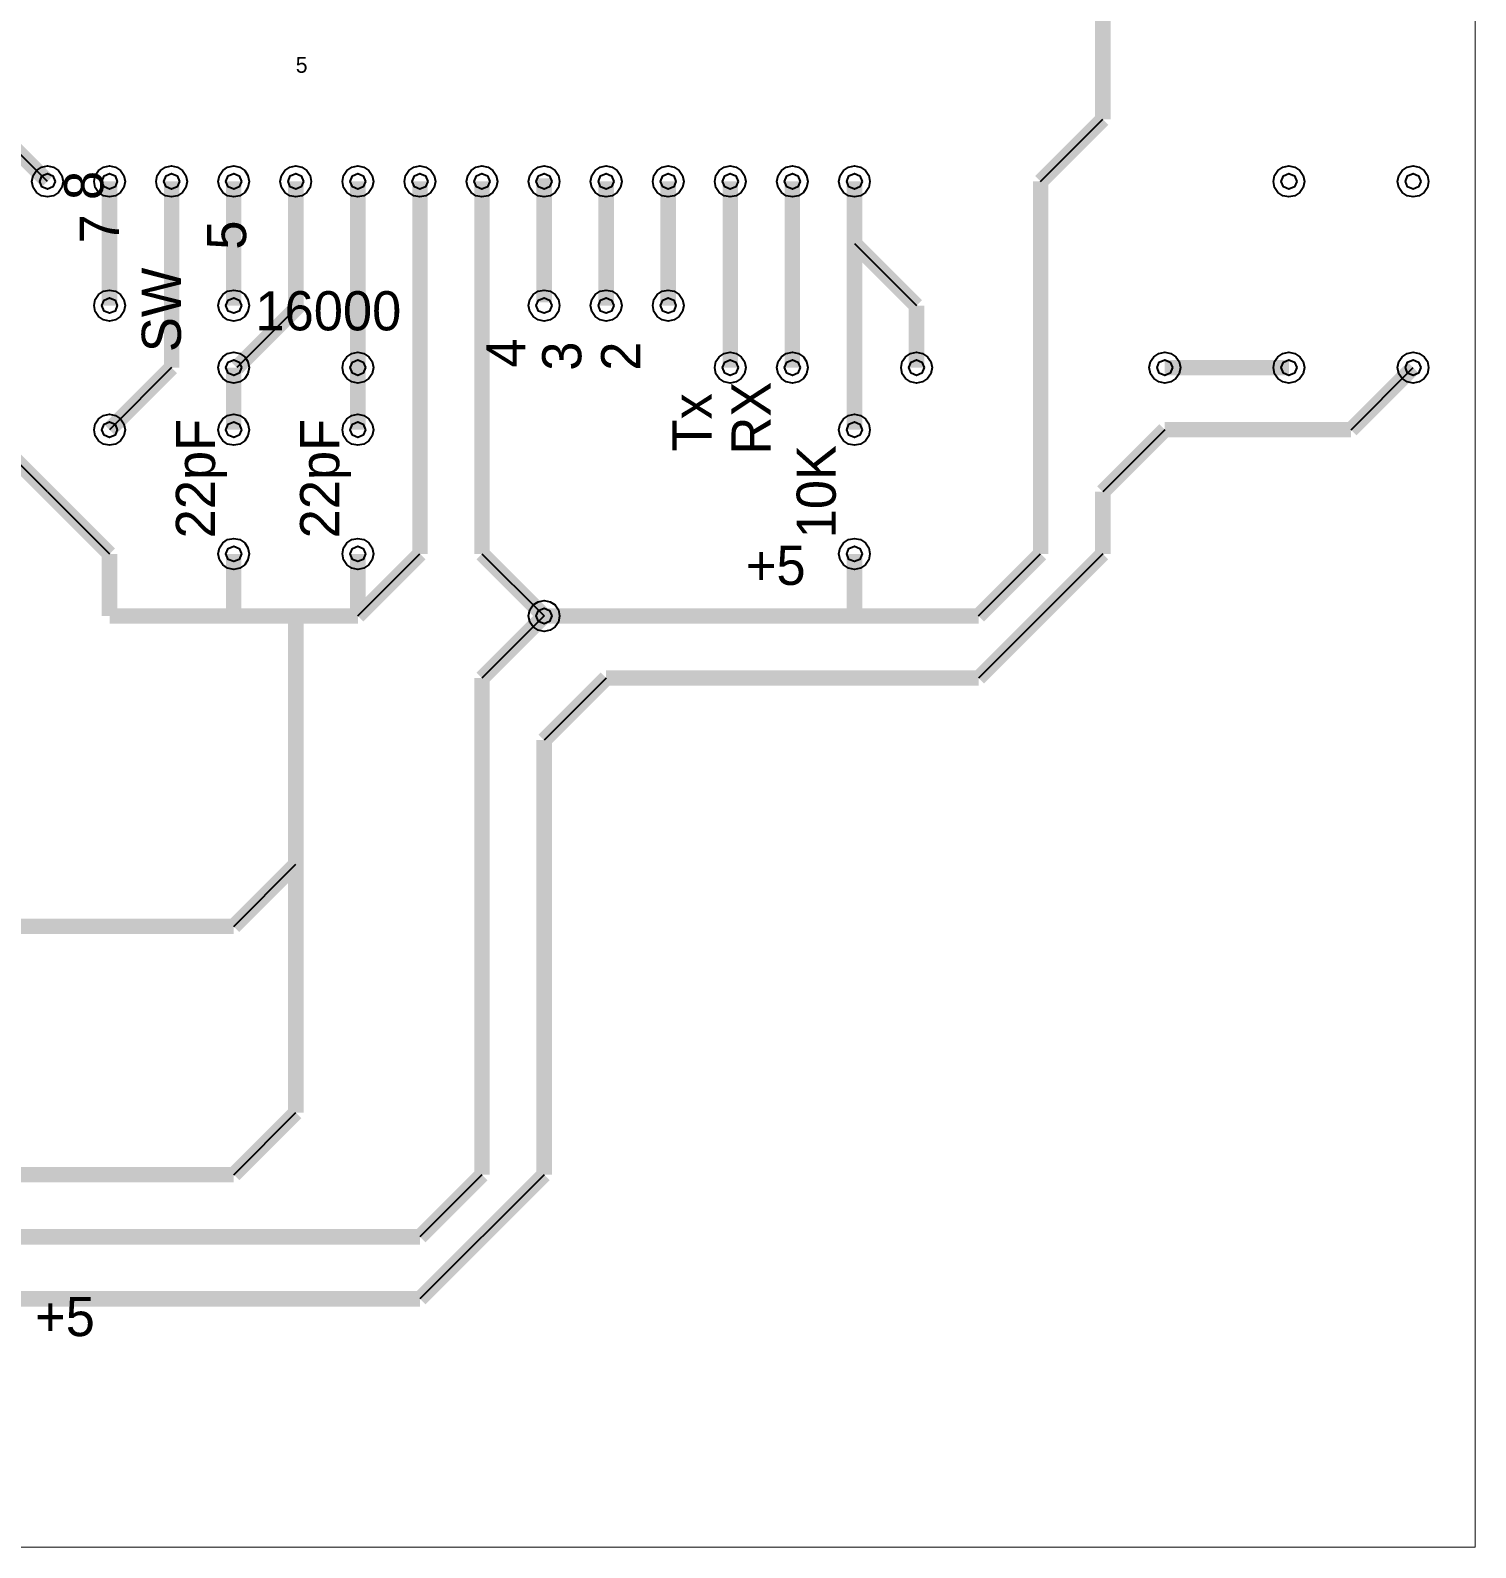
# Model space of a CAD drawing. Extents: x 0.8 to 14.6, y 0 to 10.
# Drawn here: x 9.74 to 14.6, y 0.03 to 5.12 of the extents above; entities that cross this region are included whole.
import ezdxf

# ---------------------------------------------------------------- set-up
doc = ezdxf.new("R2010")
doc.units = 0
doc.layers.get('0').update_dxf_attribs({"linetype": 'CONTINUOUS'})

msp = doc.modelspace()

# ---------------------------------------------------------------- linework, layer by layer
at = {"color": 0}
for points, const_width in [([(14.5938, 10.0313), (14.5938, 0.03125)], 0.00313), ([(13.3438, 4.82292), (13.3438, 6.90625)], 0.05208), ([(9.80208, 4.61458), (9.38542, 5.03125)], 0.05208), ([(13.1354, 4.61458), (13.3438, 4.82292)], 0.05208), ([(10.0104, 4.61458), (10.0104, 4.19792)], 0.05208), ([(10.2188, 4.61458), (10.2188, 3.98958)], 0.05208), ([(10.4271, 4.61458), (10.4271, 4.19792)], 0.05208), ([(10.6354, 4.61458), (10.6354, 4.19792)], 0.05208), ([(10.8438, 4.61458), (10.8438, 3.98958)], 0.05208), ([(11.0521, 4.61458), (11.0521, 3.57292)], 0.05208), ([(11.2604, 3.36458), (11.2604, 4.61458)], 0.05208), ([(11.4688, 4.625), (11.4688, 4.20833)], 0.05208), ([(11.6771, 4.19792), (11.6771, 4.61458)], 0.05208), ([(11.8854, 4.19792), (11.8854, 4.61458)], 0.05208), ([(12.0938, 4.61458), (12.0938, 3.98958)], 0.05208), ([(12.3021, 4.61458), (12.3021, 3.98958)], 0.05208), ([(12.5104, 4.61458), (12.5104, 3.78125)], 0.05208), ([(13.1354, 3.36458), (13.1354, 4.61458)], 0.05208), ([(12.5104, 4.40625), (12.7188, 4.19792)], 0.05208), ([(10.6458, 4.19792), (10.4375, 3.98958)], 0.05208), ([(12.7188, 4.19792), (12.7188, 3.98958)], 0.05208), ([(10.2188, 3.98958), (10.0104, 3.78125)], 0.05208), ([(10.4271, 3.98958), (10.4271, 3.78125)], 0.05208), ([(10.8438, 3.98958), (10.8438, 3.78125)], 0.05208), ([(13.9688, 3.98958), (13.5521, 3.98958)], 0.05208), ([(14.1771, 3.78125), (14.3854, 3.98958)], 0.05208), ([(9.80208, 3.57292), (9.59375, 3.78125)], 0.05208), ([(13.5521, 3.78125), (13.3438, 3.57292)], 0.05208), ([(13.9688, 3.78125), (13.5521, 3.78125)], 0.05208), ([(13.9688, 3.78125), (14.1771, 3.78125)], 0.05208), ([(9.80208, 3.57292), (10.0104, 3.36458)], 0.05208), ([(11.0521, 3.36458), (11.0521, 3.57292)], 0.05208), ([(13.3438, 3.57292), (13.3438, 3.36458)], 0.05208), ([(10.0104, 3.15625), (10.0104, 3.36458)], 0.05208), ([(10.4271, 3.36458), (10.4271, 3.15625)], 0.05208), ([(10.8438, 3.15625), (11.0521, 3.36458)], 0.05208), ([(10.8438, 3.15625), (10.8438, 3.36458)], 0.05208), ([(11.2604, 3.36458), (11.4688, 3.15625)], 0.05208), ([(12.5104, 3.15625), (12.5104, 3.36458)], 0.05208), ([(12.9271, 3.15625), (13.1354, 3.36458)], 0.05208), ([(13.3438, 3.36458), (12.9271, 2.94792)], 0.05208), ([(10.4271, 3.15625), (10.0104, 3.15625)], 0.05208), ([(10.4271, 3.15625), (10.8438, 3.15625)], 0.05208), ([(10.6354, 1.48958), (10.6354, 3.15625)], 0.05208), ([(11.4688, 3.15625), (11.2604, 2.94792)], 0.05208), ([(11.4688, 3.15625), (12.9271, 3.15625)], 0.05208), ([(11.2604, 2.94792), (11.2604, 1.28125)], 0.05208), ([(11.6771, 2.94792), (11.4688, 2.73958)], 0.05208), ([(12.9271, 2.94792), (11.6771, 2.94792)], 0.05208), ([(11.4688, 2.73958), (11.4688, 1.28125)], 0.05208), ([(10.4271, 2.11458), (10.6354, 2.32292)], 0.05208), ([(4.80208, 2.11458), (10.4271, 2.11458)], 0.05208), ([(10.4271, 1.28125), (10.6354, 1.48958)], 0.05208), ([(10.4271, 1.28125), (8.96875, 1.28125)], 0.05208), ([(11.2604, 1.28125), (11.0521, 1.07292)], 0.05208), ([(11.4688, 1.28125), (11.0521, 0.86458)], 0.05208), ([(11.0521, 1.07292), (8.96875, 1.07292)], 0.05208), ([(11.0521, 0.86458), (8.96875, 0.86458)], 0.05208), ([(14.5938, 0.03125), (0.84375, 0.03125)], 0.00313)]:
    msp.add_lwpolyline(points, dxfattribs=dict(at, const_width=const_width))
for points in [[(9.80208, 4.61458), (9.38542, 5.03125)], [(13.1354, 4.61458), (13.3438, 4.82292)], [(12.5104, 4.40625), (12.7188, 4.19792)], [(10.6458, 4.19792), (10.4375, 3.98958)], [(10.2188, 3.98958), (10.0104, 3.78125)], [(14.1771, 3.78125), (14.3854, 3.98958)], [(9.80208, 3.57292), (9.59375, 3.78125)], [(13.5521, 3.78125), (13.3438, 3.57292)], [(9.80208, 3.57292), (10.0104, 3.36458)], [(10.8438, 3.15625), (11.0521, 3.36458)], [(11.2604, 3.36458), (11.4688, 3.15625)], [(12.9271, 3.15625), (13.1354, 3.36458)], [(13.3438, 3.36458), (12.9271, 2.94792)], [(11.4688, 3.15625), (11.2604, 2.94792)], [(11.6771, 2.94792), (11.4688, 2.73958)], [(10.4271, 2.11458), (10.6354, 2.32292)], [(10.4271, 1.28125), (10.6354, 1.48958)], [(11.2604, 1.28125), (11.0521, 1.07292)], [(11.4688, 1.28125), (11.0521, 0.86458)]]:
    msp.add_lwpolyline(points, dxfattribs=at)
for points, const_width in [([(9.85417, 4.61458), (9.85004, 4.59435), (9.83886, 4.57781), (9.82232, 4.56662), (9.80208, 4.5625), (9.78179, 4.56662), (9.76525, 4.57781), (9.75407, 4.59435), (9.75, 4.61458), (9.75407, 4.63488), (9.76525, 4.65142), (9.78179, 4.6626), (9.80208, 4.66667), (9.82232, 4.6626), (9.83886, 4.65142), (9.85004, 4.63488), (9.85417, 4.61458)], 0.00344), ([(10.0625, 4.61458), (10.0584, 4.59435), (10.0472, 4.57781), (10.0307, 4.56662), (10.0104, 4.5625), (9.99013, 4.56662), (9.97358, 4.57781), (9.9624, 4.59435), (9.95833, 4.61458), (9.9624, 4.63488), (9.97358, 4.65142), (9.99013, 4.6626), (10.0104, 4.66667), (10.0307, 4.6626), (10.0472, 4.65142), (10.0584, 4.63488), (10.0625, 4.61458)], 0.00344), ([(10.2708, 4.61458), (10.2667, 4.59435), (10.2555, 4.57781), (10.239, 4.56662), (10.2188, 4.5625), (10.1985, 4.56662), (10.1819, 4.57781), (10.1707, 4.59435), (10.1667, 4.61458), (10.1707, 4.63488), (10.1819, 4.65142), (10.1985, 4.6626), (10.2188, 4.66667), (10.239, 4.6626), (10.2555, 4.65142), (10.2667, 4.63488), (10.2708, 4.61458)], 0.00344), ([(10.4792, 4.61458), (10.475, 4.59435), (10.4639, 4.57781), (10.4473, 4.56662), (10.4271, 4.5625), (10.4068, 4.56662), (10.3903, 4.57781), (10.3791, 4.59435), (10.375, 4.61458), (10.3791, 4.63488), (10.3903, 4.65142), (10.4068, 4.6626), (10.4271, 4.66667), (10.4473, 4.6626), (10.4639, 4.65142), (10.475, 4.63488), (10.4792, 4.61458)], 0.00344), ([(10.6875, 4.61458), (10.6834, 4.59435), (10.6722, 4.57781), (10.6557, 4.56662), (10.6354, 4.5625), (10.6151, 4.56662), (10.5986, 4.57781), (10.5874, 4.59435), (10.5833, 4.61458), (10.5874, 4.63488), (10.5986, 4.65142), (10.6151, 4.6626), (10.6354, 4.66667), (10.6557, 4.6626), (10.6722, 4.65142), (10.6834, 4.63488), (10.6875, 4.61458)], 0.00344), ([(10.8958, 4.61458), (10.8917, 4.59435), (10.8805, 4.57781), (10.864, 4.56662), (10.8438, 4.5625), (10.8235, 4.56662), (10.8069, 4.57781), (10.7957, 4.59435), (10.7917, 4.61458), (10.7957, 4.63488), (10.8069, 4.65142), (10.8235, 4.6626), (10.8438, 4.66667), (10.864, 4.6626), (10.8805, 4.65142), (10.8917, 4.63488), (10.8958, 4.61458)], 0.00344), ([(11.1042, 4.61458), (11.1, 4.59435), (11.0889, 4.57781), (11.0723, 4.56662), (11.0521, 4.5625), (11.0318, 4.56662), (11.0153, 4.57781), (11.0041, 4.59435), (11, 4.61458), (11.0041, 4.63488), (11.0153, 4.65142), (11.0318, 4.6626), (11.0521, 4.66667), (11.0723, 4.6626), (11.0889, 4.65142), (11.1, 4.63488), (11.1042, 4.61458)], 0.00344), ([(11.1042, 4.61458), (11.1, 4.59435), (11.0889, 4.57781), (11.0723, 4.56662), (11.0521, 4.5625), (11.0318, 4.56662), (11.0153, 4.57781), (11.0041, 4.59435), (11, 4.61458), (11.0041, 4.63488), (11.0153, 4.65142), (11.0318, 4.6626), (11.0521, 4.66667), (11.0723, 4.6626), (11.0889, 4.65142), (11.1, 4.63488), (11.1042, 4.61458)], 0.00344), ([(11.3125, 4.61458), (11.3084, 4.59435), (11.2972, 4.57781), (11.2807, 4.56662), (11.2604, 4.5625), (11.2401, 4.56662), (11.2236, 4.57781), (11.2124, 4.59435), (11.2083, 4.61458), (11.2124, 4.63488), (11.2236, 4.65142), (11.2401, 4.6626), (11.2604, 4.66667), (11.2807, 4.6626), (11.2972, 4.65142), (11.3084, 4.63488), (11.3125, 4.61458)], 0.00344), ([(11.5208, 4.61458), (11.5167, 4.59435), (11.5055, 4.57781), (11.489, 4.56662), (11.4688, 4.5625), (11.4485, 4.56662), (11.4319, 4.57781), (11.4207, 4.59435), (11.4167, 4.61458), (11.4207, 4.63488), (11.4319, 4.65142), (11.4485, 4.6626), (11.4688, 4.66667), (11.489, 4.6626), (11.5055, 4.65142), (11.5167, 4.63488), (11.5208, 4.61458)], 0.00344), ([(11.7292, 4.61458), (11.725, 4.59435), (11.7139, 4.57781), (11.6973, 4.56662), (11.6771, 4.5625), (11.6568, 4.56662), (11.6403, 4.57781), (11.6291, 4.59435), (11.625, 4.61458), (11.6291, 4.63488), (11.6403, 4.65142), (11.6568, 4.6626), (11.6771, 4.66667), (11.6973, 4.6626), (11.7139, 4.65142), (11.725, 4.63488), (11.7292, 4.61458)], 0.00344), ([(11.9375, 4.61458), (11.9334, 4.59435), (11.9222, 4.57781), (11.9057, 4.56662), (11.8854, 4.5625), (11.8651, 4.56662), (11.8486, 4.57781), (11.8374, 4.59435), (11.8333, 4.61458), (11.8374, 4.63488), (11.8486, 4.65142), (11.8651, 4.6626), (11.8854, 4.66667), (11.9057, 4.6626), (11.9222, 4.65142), (11.9334, 4.63488), (11.9375, 4.61458)], 0.00344), ([(12.1458, 4.61458), (12.1417, 4.59435), (12.1305, 4.57781), (12.114, 4.56662), (12.0938, 4.5625), (12.0735, 4.56662), (12.0569, 4.57781), (12.0457, 4.59435), (12.0417, 4.61458), (12.0457, 4.63488), (12.0569, 4.65142), (12.0735, 4.6626), (12.0938, 4.66667), (12.114, 4.6626), (12.1305, 4.65142), (12.1417, 4.63488), (12.1458, 4.61458)], 0.00344), ([(12.3542, 4.61458), (12.35, 4.59435), (12.3389, 4.57781), (12.3223, 4.56662), (12.3021, 4.5625), (12.2818, 4.56662), (12.2653, 4.57781), (12.2541, 4.59435), (12.25, 4.61458), (12.2541, 4.63488), (12.2653, 4.65142), (12.2818, 4.6626), (12.3021, 4.66667), (12.3223, 4.6626), (12.3389, 4.65142), (12.35, 4.63488), (12.3542, 4.61458)], 0.00344), ([(12.5625, 4.61458), (12.5584, 4.59435), (12.5472, 4.57781), (12.5307, 4.56662), (12.5104, 4.5625), (12.4901, 4.56662), (12.4736, 4.57781), (12.4624, 4.59435), (12.4583, 4.61458), (12.4624, 4.63488), (12.4736, 4.65142), (12.4901, 4.6626), (12.5104, 4.66667), (12.5307, 4.6626), (12.5472, 4.65142), (12.5584, 4.63488), (12.5625, 4.61458)], 0.00344), ([(14.0208, 4.61458), (14.0167, 4.59435), (14.0056, 4.57781), (13.989, 4.56662), (13.9688, 4.5625), (13.9485, 4.56662), (13.9319, 4.57781), (13.9207, 4.59435), (13.9167, 4.61458), (13.9207, 4.63488), (13.9319, 4.65142), (13.9485, 4.6626), (13.9688, 4.66667), (13.989, 4.6626), (14.0056, 4.65142), (14.0167, 4.63488), (14.0208, 4.61458)], 0.00344), ([(14.4375, 4.61458), (14.4333, 4.59435), (14.4222, 4.57781), (14.4057, 4.56662), (14.3854, 4.5625), (14.3651, 4.56662), (14.3486, 4.57781), (14.3374, 4.59435), (14.3333, 4.61458), (14.3374, 4.63488), (14.3486, 4.65142), (14.3651, 4.6626), (14.3854, 4.66667), (14.4057, 4.6626), (14.4222, 4.65142), (14.4333, 4.63488), (14.4375, 4.61458)], 0.00344), ([(10.0625, 4.19792), (10.0584, 4.17768), (10.0472, 4.16114), (10.0307, 4.14996), (10.0104, 4.14583), (9.99013, 4.14996), (9.97358, 4.16114), (9.9624, 4.17768), (9.95833, 4.19792), (9.9624, 4.21821), (9.97358, 4.23475), (9.99013, 4.24593), (10.0104, 4.25), (10.0307, 4.24593), (10.0472, 4.23475), (10.0584, 4.21821), (10.0625, 4.19792)], 0.00344), ([(10.4792, 4.19792), (10.475, 4.17768), (10.4639, 4.16114), (10.4473, 4.14996), (10.4271, 4.14583), (10.4068, 4.14996), (10.3903, 4.16114), (10.3791, 4.17768), (10.375, 4.19792), (10.3791, 4.21821), (10.3903, 4.23475), (10.4068, 4.24593), (10.4271, 4.25), (10.4473, 4.24593), (10.4639, 4.23475), (10.475, 4.21821), (10.4792, 4.19792)], 0.00344), ([(11.5208, 4.19792), (11.5167, 4.17768), (11.5055, 4.16114), (11.489, 4.14996), (11.4688, 4.14583), (11.4485, 4.14996), (11.4319, 4.16114), (11.4207, 4.17768), (11.4167, 4.19792), (11.4207, 4.21821), (11.4319, 4.23475), (11.4485, 4.24593), (11.4688, 4.25), (11.489, 4.24593), (11.5055, 4.23475), (11.5167, 4.21821), (11.5208, 4.19792)], 0.00344), ([(11.7292, 4.19792), (11.725, 4.17768), (11.7139, 4.16114), (11.6973, 4.14996), (11.6771, 4.14583), (11.6568, 4.14996), (11.6403, 4.16114), (11.6291, 4.17768), (11.625, 4.19792), (11.6291, 4.21821), (11.6403, 4.23475), (11.6568, 4.24593), (11.6771, 4.25), (11.6973, 4.24593), (11.7139, 4.23475), (11.725, 4.21821), (11.7292, 4.19792)], 0.00344), ([(11.9375, 4.19792), (11.9334, 4.17768), (11.9222, 4.16114), (11.9057, 4.14996), (11.8854, 4.14583), (11.8651, 4.14996), (11.8486, 4.16114), (11.8374, 4.17768), (11.8333, 4.19792), (11.8374, 4.21821), (11.8486, 4.23475), (11.8651, 4.24593), (11.8854, 4.25), (11.9057, 4.24593), (11.9222, 4.23475), (11.9334, 4.21821), (11.9375, 4.19792)], 0.00344), ([(11.6771, 4.19792), (11.6771, 4.19792)], 0.05208), ([(10.4792, 3.98958), (10.475, 3.96935), (10.4639, 3.95281), (10.4473, 3.94162), (10.4271, 3.9375), (10.4068, 3.94162), (10.3903, 3.95281), (10.3791, 3.96935), (10.375, 3.98958), (10.3791, 4.00988), (10.3903, 4.02642), (10.4068, 4.0376), (10.4271, 4.04167), (10.4473, 4.0376), (10.4639, 4.02642), (10.475, 4.00988), (10.4792, 3.98958)], 0.00344), ([(10.8958, 3.98958), (10.8917, 3.96935), (10.8805, 3.95281), (10.864, 3.94162), (10.8438, 3.9375), (10.8235, 3.94162), (10.8069, 3.95281), (10.7957, 3.96935), (10.7917, 3.98958), (10.7957, 4.00988), (10.8069, 4.02642), (10.8235, 4.0376), (10.8438, 4.04167), (10.864, 4.0376), (10.8805, 4.02642), (10.8917, 4.00988), (10.8958, 3.98958)], 0.00344), ([(12.1458, 3.98958), (12.1417, 3.96935), (12.1305, 3.95281), (12.114, 3.94162), (12.0938, 3.9375), (12.0735, 3.94162), (12.0569, 3.95281), (12.0457, 3.96935), (12.0417, 3.98958), (12.0457, 4.00988), (12.0569, 4.02642), (12.0735, 4.0376), (12.0938, 4.04167), (12.114, 4.0376), (12.1305, 4.02642), (12.1417, 4.00988), (12.1458, 3.98958)], 0.00344), ([(12.3542, 3.98958), (12.35, 3.96935), (12.3389, 3.95281), (12.3223, 3.94162), (12.3021, 3.9375), (12.2818, 3.94162), (12.2653, 3.95281), (12.2541, 3.96935), (12.25, 3.98958), (12.2541, 4.00988), (12.2653, 4.02642), (12.2818, 4.0376), (12.3021, 4.04167), (12.3223, 4.0376), (12.3389, 4.02642), (12.35, 4.00988), (12.3542, 3.98958)], 0.00344), ([(12.7708, 3.98958), (12.7667, 3.96935), (12.7555, 3.95281), (12.739, 3.94162), (12.7188, 3.9375), (12.6985, 3.94162), (12.6819, 3.95281), (12.6707, 3.96935), (12.6667, 3.98958), (12.6707, 4.00988), (12.6819, 4.02642), (12.6985, 4.0376), (12.7188, 4.04167), (12.739, 4.0376), (12.7555, 4.02642), (12.7667, 4.00988), (12.7708, 3.98958)], 0.00344), ([(13.6042, 3.98958), (13.6, 3.96935), (13.5889, 3.95281), (13.5723, 3.94162), (13.5521, 3.9375), (13.5318, 3.94162), (13.5153, 3.95281), (13.5041, 3.96935), (13.5, 3.98958), (13.5041, 4.00988), (13.5153, 4.02642), (13.5318, 4.0376), (13.5521, 4.04167), (13.5723, 4.0376), (13.5889, 4.02642), (13.6, 4.00988), (13.6042, 3.98958)], 0.00344), ([(14.0208, 3.98958), (14.0167, 3.96935), (14.0056, 3.95281), (13.989, 3.94162), (13.9688, 3.9375), (13.9485, 3.94162), (13.9319, 3.95281), (13.9207, 3.96935), (13.9167, 3.98958), (13.9207, 4.00988), (13.9319, 4.02642), (13.9485, 4.0376), (13.9688, 4.04167), (13.989, 4.0376), (14.0056, 4.02642), (14.0167, 4.00988), (14.0208, 3.98958)], 0.00344), ([(14.4375, 3.98958), (14.4333, 3.96935), (14.4222, 3.95281), (14.4057, 3.94162), (14.3854, 3.9375), (14.3651, 3.94162), (14.3486, 3.95281), (14.3374, 3.96935), (14.3333, 3.98958), (14.3374, 4.00988), (14.3486, 4.02642), (14.3651, 4.0376), (14.3854, 4.04167), (14.4057, 4.0376), (14.4222, 4.02642), (14.4333, 4.00988), (14.4375, 3.98958)], 0.00344), ([(10.0625, 3.78125), (10.0584, 3.76101), (10.0472, 3.74447), (10.0307, 3.73329), (10.0104, 3.72917), (9.99013, 3.73329), (9.97358, 3.74447), (9.9624, 3.76101), (9.95833, 3.78125), (9.9624, 3.80154), (9.97358, 3.81808), (9.99013, 3.82926), (10.0104, 3.83333), (10.0307, 3.82926), (10.0472, 3.81808), (10.0584, 3.80154), (10.0625, 3.78125)], 0.00344), ([(10.4792, 3.78125), (10.475, 3.76101), (10.4639, 3.74447), (10.4473, 3.73329), (10.4271, 3.72917), (10.4068, 3.73329), (10.3903, 3.74447), (10.3791, 3.76101), (10.375, 3.78125), (10.3791, 3.80154), (10.3903, 3.81808), (10.4068, 3.82926), (10.4271, 3.83333), (10.4473, 3.82926), (10.4639, 3.81808), (10.475, 3.80154), (10.4792, 3.78125)], 0.00344), ([(10.8958, 3.78125), (10.8917, 3.76101), (10.8805, 3.74447), (10.864, 3.73329), (10.8438, 3.72917), (10.8235, 3.73329), (10.8069, 3.74447), (10.7957, 3.76101), (10.7917, 3.78125), (10.7957, 3.80154), (10.8069, 3.81808), (10.8235, 3.82926), (10.8438, 3.83333), (10.864, 3.82926), (10.8805, 3.81808), (10.8917, 3.80154), (10.8958, 3.78125)], 0.00344), ([(12.5625, 3.78125), (12.5584, 3.76101), (12.5472, 3.74447), (12.5307, 3.73329), (12.5104, 3.72917), (12.4901, 3.73329), (12.4736, 3.74447), (12.4624, 3.76101), (12.4583, 3.78125), (12.4624, 3.80154), (12.4736, 3.81808), (12.4901, 3.82926), (12.5104, 3.83333), (12.5307, 3.82926), (12.5472, 3.81808), (12.5584, 3.80154), (12.5625, 3.78125)], 0.00344), ([(10.4792, 3.36458), (10.475, 3.34435), (10.4639, 3.32781), (10.4473, 3.31662), (10.4271, 3.3125), (10.4068, 3.31662), (10.3903, 3.32781), (10.3791, 3.34435), (10.375, 3.36458), (10.3791, 3.38488), (10.3903, 3.40142), (10.4068, 3.4126), (10.4271, 3.41667), (10.4473, 3.4126), (10.4639, 3.40142), (10.475, 3.38488), (10.4792, 3.36458)], 0.00344), ([(10.8958, 3.36458), (10.8917, 3.34435), (10.8805, 3.32781), (10.864, 3.31662), (10.8438, 3.3125), (10.8235, 3.31662), (10.8069, 3.32781), (10.7957, 3.34435), (10.7917, 3.36458), (10.7957, 3.38488), (10.8069, 3.40142), (10.8235, 3.4126), (10.8438, 3.41667), (10.864, 3.4126), (10.8805, 3.40142), (10.8917, 3.38488), (10.8958, 3.36458)], 0.00344), ([(12.5625, 3.36458), (12.5584, 3.34435), (12.5472, 3.32781), (12.5307, 3.31662), (12.5104, 3.3125), (12.4901, 3.31662), (12.4736, 3.32781), (12.4624, 3.34435), (12.4583, 3.36458), (12.4624, 3.38488), (12.4736, 3.40142), (12.4901, 3.4126), (12.5104, 3.41667), (12.5307, 3.4126), (12.5472, 3.40142), (12.5584, 3.38488), (12.5625, 3.36458)], 0.00344), ([(11.5208, 3.15625), (11.5167, 3.13601), (11.5055, 3.11947), (11.489, 3.10829), (11.4688, 3.10417), (11.4485, 3.10829), (11.4319, 3.11947), (11.4207, 3.13601), (11.4167, 3.15625), (11.4207, 3.17654), (11.4319, 3.19308), (11.4485, 3.20426), (11.4688, 3.20833), (11.489, 3.20426), (11.5055, 3.19308), (11.5167, 3.17654), (11.5208, 3.15625)], 0.00344)]:
    msp.add_lwpolyline(points, close=True, dxfattribs=dict(at, const_width=const_width))
for points in [[(9.85417, 4.61458), (9.85004, 4.59435), (9.83886, 4.57781), (9.82232, 4.56662), (9.80208, 4.5625), (9.78179, 4.56662), (9.76525, 4.57781), (9.75407, 4.59435), (9.75, 4.61458), (9.75407, 4.63488), (9.76525, 4.65142), (9.78179, 4.6626), (9.80208, 4.66667), (9.82232, 4.6626), (9.83886, 4.65142), (9.85004, 4.63488), (9.85417, 4.61458)], [(10.0625, 4.61458), (10.0584, 4.59435), (10.0472, 4.57781), (10.0307, 4.56662), (10.0104, 4.5625), (9.99013, 4.56662), (9.97358, 4.57781), (9.9624, 4.59435), (9.95833, 4.61458), (9.9624, 4.63488), (9.97358, 4.65142), (9.99013, 4.6626), (10.0104, 4.66667), (10.0307, 4.6626), (10.0472, 4.65142), (10.0584, 4.63488), (10.0625, 4.61458)], [(10.2708, 4.61458), (10.2667, 4.59435), (10.2555, 4.57781), (10.239, 4.56662), (10.2188, 4.5625), (10.1985, 4.56662), (10.1819, 4.57781), (10.1707, 4.59435), (10.1667, 4.61458), (10.1707, 4.63488), (10.1819, 4.65142), (10.1985, 4.6626), (10.2188, 4.66667), (10.239, 4.6626), (10.2555, 4.65142), (10.2667, 4.63488), (10.2708, 4.61458)], [(10.4792, 4.61458), (10.475, 4.59435), (10.4639, 4.57781), (10.4473, 4.56662), (10.4271, 4.5625), (10.4068, 4.56662), (10.3903, 4.57781), (10.3791, 4.59435), (10.375, 4.61458), (10.3791, 4.63488), (10.3903, 4.65142), (10.4068, 4.6626), (10.4271, 4.66667), (10.4473, 4.6626), (10.4639, 4.65142), (10.475, 4.63488), (10.4792, 4.61458)], [(10.6875, 4.61458), (10.6834, 4.59435), (10.6722, 4.57781), (10.6557, 4.56662), (10.6354, 4.5625), (10.6151, 4.56662), (10.5986, 4.57781), (10.5874, 4.59435), (10.5833, 4.61458), (10.5874, 4.63488), (10.5986, 4.65142), (10.6151, 4.6626), (10.6354, 4.66667), (10.6557, 4.6626), (10.6722, 4.65142), (10.6834, 4.63488), (10.6875, 4.61458)], [(10.8958, 4.61458), (10.8917, 4.59435), (10.8805, 4.57781), (10.864, 4.56662), (10.8438, 4.5625), (10.8235, 4.56662), (10.8069, 4.57781), (10.7957, 4.59435), (10.7917, 4.61458), (10.7957, 4.63488), (10.8069, 4.65142), (10.8235, 4.6626), (10.8438, 4.66667), (10.864, 4.6626), (10.8805, 4.65142), (10.8917, 4.63488), (10.8958, 4.61458)], [(11.1042, 4.61458), (11.1, 4.59435), (11.0889, 4.57781), (11.0723, 4.56662), (11.0521, 4.5625), (11.0318, 4.56662), (11.0153, 4.57781), (11.0041, 4.59435), (11, 4.61458), (11.0041, 4.63488), (11.0153, 4.65142), (11.0318, 4.6626), (11.0521, 4.66667), (11.0723, 4.6626), (11.0889, 4.65142), (11.1, 4.63488), (11.1042, 4.61458)], [(11.1042, 4.61458), (11.1, 4.59435), (11.0889, 4.57781), (11.0723, 4.56662), (11.0521, 4.5625), (11.0318, 4.56662), (11.0153, 4.57781), (11.0041, 4.59435), (11, 4.61458), (11.0041, 4.63488), (11.0153, 4.65142), (11.0318, 4.6626), (11.0521, 4.66667), (11.0723, 4.6626), (11.0889, 4.65142), (11.1, 4.63488), (11.1042, 4.61458)], [(11.3125, 4.61458), (11.3084, 4.59435), (11.2972, 4.57781), (11.2807, 4.56662), (11.2604, 4.5625), (11.2401, 4.56662), (11.2236, 4.57781), (11.2124, 4.59435), (11.2083, 4.61458), (11.2124, 4.63488), (11.2236, 4.65142), (11.2401, 4.6626), (11.2604, 4.66667), (11.2807, 4.6626), (11.2972, 4.65142), (11.3084, 4.63488), (11.3125, 4.61458)], [(11.5208, 4.61458), (11.5167, 4.59435), (11.5055, 4.57781), (11.489, 4.56662), (11.4688, 4.5625), (11.4485, 4.56662), (11.4319, 4.57781), (11.4207, 4.59435), (11.4167, 4.61458), (11.4207, 4.63488), (11.4319, 4.65142), (11.4485, 4.6626), (11.4688, 4.66667), (11.489, 4.6626), (11.5055, 4.65142), (11.5167, 4.63488), (11.5208, 4.61458)], [(11.7292, 4.61458), (11.725, 4.59435), (11.7139, 4.57781), (11.6973, 4.56662), (11.6771, 4.5625), (11.6568, 4.56662), (11.6403, 4.57781), (11.6291, 4.59435), (11.625, 4.61458), (11.6291, 4.63488), (11.6403, 4.65142), (11.6568, 4.6626), (11.6771, 4.66667), (11.6973, 4.6626), (11.7139, 4.65142), (11.725, 4.63488), (11.7292, 4.61458)], [(11.9375, 4.61458), (11.9334, 4.59435), (11.9222, 4.57781), (11.9057, 4.56662), (11.8854, 4.5625), (11.8651, 4.56662), (11.8486, 4.57781), (11.8374, 4.59435), (11.8333, 4.61458), (11.8374, 4.63488), (11.8486, 4.65142), (11.8651, 4.6626), (11.8854, 4.66667), (11.9057, 4.6626), (11.9222, 4.65142), (11.9334, 4.63488), (11.9375, 4.61458)], [(12.1458, 4.61458), (12.1417, 4.59435), (12.1305, 4.57781), (12.114, 4.56662), (12.0938, 4.5625), (12.0735, 4.56662), (12.0569, 4.57781), (12.0457, 4.59435), (12.0417, 4.61458), (12.0457, 4.63488), (12.0569, 4.65142), (12.0735, 4.6626), (12.0938, 4.66667), (12.114, 4.6626), (12.1305, 4.65142), (12.1417, 4.63488), (12.1458, 4.61458)], [(12.3542, 4.61458), (12.35, 4.59435), (12.3389, 4.57781), (12.3223, 4.56662), (12.3021, 4.5625), (12.2818, 4.56662), (12.2653, 4.57781), (12.2541, 4.59435), (12.25, 4.61458), (12.2541, 4.63488), (12.2653, 4.65142), (12.2818, 4.6626), (12.3021, 4.66667), (12.3223, 4.6626), (12.3389, 4.65142), (12.35, 4.63488), (12.3542, 4.61458)], [(12.5625, 4.61458), (12.5584, 4.59435), (12.5472, 4.57781), (12.5307, 4.56662), (12.5104, 4.5625), (12.4901, 4.56662), (12.4736, 4.57781), (12.4624, 4.59435), (12.4583, 4.61458), (12.4624, 4.63488), (12.4736, 4.65142), (12.4901, 4.6626), (12.5104, 4.66667), (12.5307, 4.6626), (12.5472, 4.65142), (12.5584, 4.63488), (12.5625, 4.61458)], [(14.0208, 4.61458), (14.0167, 4.59435), (14.0056, 4.57781), (13.989, 4.56662), (13.9688, 4.5625), (13.9485, 4.56662), (13.9319, 4.57781), (13.9207, 4.59435), (13.9167, 4.61458), (13.9207, 4.63488), (13.9319, 4.65142), (13.9485, 4.6626), (13.9688, 4.66667), (13.989, 4.6626), (14.0056, 4.65142), (14.0167, 4.63488), (14.0208, 4.61458)], [(14.4375, 4.61458), (14.4333, 4.59435), (14.4222, 4.57781), (14.4057, 4.56662), (14.3854, 4.5625), (14.3651, 4.56662), (14.3486, 4.57781), (14.3374, 4.59435), (14.3333, 4.61458), (14.3374, 4.63488), (14.3486, 4.65142), (14.3651, 4.6626), (14.3854, 4.66667), (14.4057, 4.6626), (14.4222, 4.65142), (14.4333, 4.63488), (14.4375, 4.61458)], [(10.0625, 4.19792), (10.0584, 4.17768), (10.0472, 4.16114), (10.0307, 4.14996), (10.0104, 4.14583), (9.99013, 4.14996), (9.97358, 4.16114), (9.9624, 4.17768), (9.95833, 4.19792), (9.9624, 4.21821), (9.97358, 4.23475), (9.99013, 4.24593), (10.0104, 4.25), (10.0307, 4.24593), (10.0472, 4.23475), (10.0584, 4.21821), (10.0625, 4.19792)], [(10.4792, 4.19792), (10.475, 4.17768), (10.4639, 4.16114), (10.4473, 4.14996), (10.4271, 4.14583), (10.4068, 4.14996), (10.3903, 4.16114), (10.3791, 4.17768), (10.375, 4.19792), (10.3791, 4.21821), (10.3903, 4.23475), (10.4068, 4.24593), (10.4271, 4.25), (10.4473, 4.24593), (10.4639, 4.23475), (10.475, 4.21821), (10.4792, 4.19792)], [(11.5208, 4.19792), (11.5167, 4.17768), (11.5055, 4.16114), (11.489, 4.14996), (11.4688, 4.14583), (11.4485, 4.14996), (11.4319, 4.16114), (11.4207, 4.17768), (11.4167, 4.19792), (11.4207, 4.21821), (11.4319, 4.23475), (11.4485, 4.24593), (11.4688, 4.25), (11.489, 4.24593), (11.5055, 4.23475), (11.5167, 4.21821), (11.5208, 4.19792)], [(11.7292, 4.19792), (11.725, 4.17768), (11.7139, 4.16114), (11.6973, 4.14996), (11.6771, 4.14583), (11.6568, 4.14996), (11.6403, 4.16114), (11.6291, 4.17768), (11.625, 4.19792), (11.6291, 4.21821), (11.6403, 4.23475), (11.6568, 4.24593), (11.6771, 4.25), (11.6973, 4.24593), (11.7139, 4.23475), (11.725, 4.21821), (11.7292, 4.19792)], [(11.9375, 4.19792), (11.9334, 4.17768), (11.9222, 4.16114), (11.9057, 4.14996), (11.8854, 4.14583), (11.8651, 4.14996), (11.8486, 4.16114), (11.8374, 4.17768), (11.8333, 4.19792), (11.8374, 4.21821), (11.8486, 4.23475), (11.8651, 4.24593), (11.8854, 4.25), (11.9057, 4.24593), (11.9222, 4.23475), (11.9334, 4.21821), (11.9375, 4.19792)], [(10.4792, 3.98958), (10.475, 3.96935), (10.4639, 3.95281), (10.4473, 3.94162), (10.4271, 3.9375), (10.4068, 3.94162), (10.3903, 3.95281), (10.3791, 3.96935), (10.375, 3.98958), (10.3791, 4.00988), (10.3903, 4.02642), (10.4068, 4.0376), (10.4271, 4.04167), (10.4473, 4.0376), (10.4639, 4.02642), (10.475, 4.00988), (10.4792, 3.98958)], [(10.8958, 3.98958), (10.8917, 3.96935), (10.8805, 3.95281), (10.864, 3.94162), (10.8438, 3.9375), (10.8235, 3.94162), (10.8069, 3.95281), (10.7957, 3.96935), (10.7917, 3.98958), (10.7957, 4.00988), (10.8069, 4.02642), (10.8235, 4.0376), (10.8438, 4.04167), (10.864, 4.0376), (10.8805, 4.02642), (10.8917, 4.00988), (10.8958, 3.98958)], [(12.1458, 3.98958), (12.1417, 3.96935), (12.1305, 3.95281), (12.114, 3.94162), (12.0938, 3.9375), (12.0735, 3.94162), (12.0569, 3.95281), (12.0457, 3.96935), (12.0417, 3.98958), (12.0457, 4.00988), (12.0569, 4.02642), (12.0735, 4.0376), (12.0938, 4.04167), (12.114, 4.0376), (12.1305, 4.02642), (12.1417, 4.00988), (12.1458, 3.98958)], [(12.3542, 3.98958), (12.35, 3.96935), (12.3389, 3.95281), (12.3223, 3.94162), (12.3021, 3.9375), (12.2818, 3.94162), (12.2653, 3.95281), (12.2541, 3.96935), (12.25, 3.98958), (12.2541, 4.00988), (12.2653, 4.02642), (12.2818, 4.0376), (12.3021, 4.04167), (12.3223, 4.0376), (12.3389, 4.02642), (12.35, 4.00988), (12.3542, 3.98958)], [(12.7708, 3.98958), (12.7667, 3.96935), (12.7555, 3.95281), (12.739, 3.94162), (12.7188, 3.9375), (12.6985, 3.94162), (12.6819, 3.95281), (12.6707, 3.96935), (12.6667, 3.98958), (12.6707, 4.00988), (12.6819, 4.02642), (12.6985, 4.0376), (12.7188, 4.04167), (12.739, 4.0376), (12.7555, 4.02642), (12.7667, 4.00988), (12.7708, 3.98958)], [(13.6042, 3.98958), (13.6, 3.96935), (13.5889, 3.95281), (13.5723, 3.94162), (13.5521, 3.9375), (13.5318, 3.94162), (13.5153, 3.95281), (13.5041, 3.96935), (13.5, 3.98958), (13.5041, 4.00988), (13.5153, 4.02642), (13.5318, 4.0376), (13.5521, 4.04167), (13.5723, 4.0376), (13.5889, 4.02642), (13.6, 4.00988), (13.6042, 3.98958)], [(14.0208, 3.98958), (14.0167, 3.96935), (14.0056, 3.95281), (13.989, 3.94162), (13.9688, 3.9375), (13.9485, 3.94162), (13.9319, 3.95281), (13.9207, 3.96935), (13.9167, 3.98958), (13.9207, 4.00988), (13.9319, 4.02642), (13.9485, 4.0376), (13.9688, 4.04167), (13.989, 4.0376), (14.0056, 4.02642), (14.0167, 4.00988), (14.0208, 3.98958)], [(14.4375, 3.98958), (14.4333, 3.96935), (14.4222, 3.95281), (14.4057, 3.94162), (14.3854, 3.9375), (14.3651, 3.94162), (14.3486, 3.95281), (14.3374, 3.96935), (14.3333, 3.98958), (14.3374, 4.00988), (14.3486, 4.02642), (14.3651, 4.0376), (14.3854, 4.04167), (14.4057, 4.0376), (14.4222, 4.02642), (14.4333, 4.00988), (14.4375, 3.98958)], [(10.0625, 3.78125), (10.0584, 3.76101), (10.0472, 3.74447), (10.0307, 3.73329), (10.0104, 3.72917), (9.99013, 3.73329), (9.97358, 3.74447), (9.9624, 3.76101), (9.95833, 3.78125), (9.9624, 3.80154), (9.97358, 3.81808), (9.99013, 3.82926), (10.0104, 3.83333), (10.0307, 3.82926), (10.0472, 3.81808), (10.0584, 3.80154), (10.0625, 3.78125)], [(10.4792, 3.78125), (10.475, 3.76101), (10.4639, 3.74447), (10.4473, 3.73329), (10.4271, 3.72917), (10.4068, 3.73329), (10.3903, 3.74447), (10.3791, 3.76101), (10.375, 3.78125), (10.3791, 3.80154), (10.3903, 3.81808), (10.4068, 3.82926), (10.4271, 3.83333), (10.4473, 3.82926), (10.4639, 3.81808), (10.475, 3.80154), (10.4792, 3.78125)], [(10.8958, 3.78125), (10.8917, 3.76101), (10.8805, 3.74447), (10.864, 3.73329), (10.8438, 3.72917), (10.8235, 3.73329), (10.8069, 3.74447), (10.7957, 3.76101), (10.7917, 3.78125), (10.7957, 3.80154), (10.8069, 3.81808), (10.8235, 3.82926), (10.8438, 3.83333), (10.864, 3.82926), (10.8805, 3.81808), (10.8917, 3.80154), (10.8958, 3.78125)], [(12.5625, 3.78125), (12.5584, 3.76101), (12.5472, 3.74447), (12.5307, 3.73329), (12.5104, 3.72917), (12.4901, 3.73329), (12.4736, 3.74447), (12.4624, 3.76101), (12.4583, 3.78125), (12.4624, 3.80154), (12.4736, 3.81808), (12.4901, 3.82926), (12.5104, 3.83333), (12.5307, 3.82926), (12.5472, 3.81808), (12.5584, 3.80154), (12.5625, 3.78125)], [(10.4792, 3.36458), (10.475, 3.34435), (10.4639, 3.32781), (10.4473, 3.31662), (10.4271, 3.3125), (10.4068, 3.31662), (10.3903, 3.32781), (10.3791, 3.34435), (10.375, 3.36458), (10.3791, 3.38488), (10.3903, 3.40142), (10.4068, 3.4126), (10.4271, 3.41667), (10.4473, 3.4126), (10.4639, 3.40142), (10.475, 3.38488), (10.4792, 3.36458)], [(10.8958, 3.36458), (10.8917, 3.34435), (10.8805, 3.32781), (10.864, 3.31662), (10.8438, 3.3125), (10.8235, 3.31662), (10.8069, 3.32781), (10.7957, 3.34435), (10.7917, 3.36458), (10.7957, 3.38488), (10.8069, 3.40142), (10.8235, 3.4126), (10.8438, 3.41667), (10.864, 3.4126), (10.8805, 3.40142), (10.8917, 3.38488), (10.8958, 3.36458)], [(12.5625, 3.36458), (12.5584, 3.34435), (12.5472, 3.32781), (12.5307, 3.31662), (12.5104, 3.3125), (12.4901, 3.31662), (12.4736, 3.32781), (12.4624, 3.34435), (12.4583, 3.36458), (12.4624, 3.38488), (12.4736, 3.40142), (12.4901, 3.4126), (12.5104, 3.41667), (12.5307, 3.4126), (12.5472, 3.40142), (12.5584, 3.38488), (12.5625, 3.36458)], [(11.5208, 3.15625), (11.5167, 3.13601), (11.5055, 3.11947), (11.489, 3.10829), (11.4688, 3.10417), (11.4485, 3.10829), (11.4319, 3.11947), (11.4207, 3.13601), (11.4167, 3.15625), (11.4207, 3.17654), (11.4319, 3.19308), (11.4485, 3.20426), (11.4688, 3.20833), (11.489, 3.20426), (11.5055, 3.19308), (11.5167, 3.17654), (11.5208, 3.15625)]]:
    msp.add_lwpolyline(points, close=True, dxfattribs=at)
at = {"color": 7, "const_width": 0.00344}
for points in [[(9.82813, 4.61458), (9.82047, 4.59619), (9.80208, 4.58854), (9.78364, 4.59619), (9.77604, 4.61458), (9.78364, 4.63303), (9.80208, 4.64063), (9.82047, 4.63303), (9.82813, 4.61458)], [(10.0365, 4.61458), (10.0288, 4.59619), (10.0104, 4.58854), (9.99197, 4.59619), (9.98438, 4.61458), (9.99197, 4.63303), (10.0104, 4.64063), (10.0288, 4.63303), (10.0365, 4.61458)], [(10.2448, 4.61458), (10.2371, 4.59619), (10.2188, 4.58854), (10.2003, 4.59619), (10.1927, 4.61458), (10.2003, 4.63303), (10.2188, 4.64063), (10.2371, 4.63303), (10.2448, 4.61458)], [(10.4531, 4.61458), (10.4455, 4.59619), (10.4271, 4.58854), (10.4086, 4.59619), (10.401, 4.61458), (10.4086, 4.63303), (10.4271, 4.64063), (10.4455, 4.63303), (10.4531, 4.61458)], [(10.6615, 4.61458), (10.6538, 4.59619), (10.6354, 4.58854), (10.617, 4.59619), (10.6094, 4.61458), (10.617, 4.63303), (10.6354, 4.64063), (10.6538, 4.63303), (10.6615, 4.61458)], [(10.8698, 4.61458), (10.8621, 4.59619), (10.8438, 4.58854), (10.8253, 4.59619), (10.8177, 4.61458), (10.8253, 4.63303), (10.8438, 4.64063), (10.8621, 4.63303), (10.8698, 4.61458)], [(11.0781, 4.61458), (11.0705, 4.59619), (11.0521, 4.58854), (11.0336, 4.59619), (11.026, 4.61458), (11.0336, 4.63303), (11.0521, 4.64063), (11.0705, 4.63303), (11.0781, 4.61458)], [(11.0781, 4.61458), (11.0705, 4.59619), (11.0521, 4.58854), (11.0336, 4.59619), (11.026, 4.61458), (11.0336, 4.63303), (11.0521, 4.64063), (11.0705, 4.63303), (11.0781, 4.61458)], [(11.2865, 4.61458), (11.2788, 4.59619), (11.2604, 4.58854), (11.242, 4.59619), (11.2344, 4.61458), (11.242, 4.63303), (11.2604, 4.64063), (11.2788, 4.63303), (11.2865, 4.61458)], [(11.4948, 4.61458), (11.4871, 4.59619), (11.4688, 4.58854), (11.4503, 4.59619), (11.4427, 4.61458), (11.4503, 4.63303), (11.4688, 4.64063), (11.4871, 4.63303), (11.4948, 4.61458)], [(11.7031, 4.61458), (11.6955, 4.59619), (11.6771, 4.58854), (11.6586, 4.59619), (11.651, 4.61458), (11.6586, 4.63303), (11.6771, 4.64063), (11.6955, 4.63303), (11.7031, 4.61458)], [(11.9115, 4.61458), (11.9038, 4.59619), (11.8854, 4.58854), (11.867, 4.59619), (11.8594, 4.61458), (11.867, 4.63303), (11.8854, 4.64063), (11.9038, 4.63303), (11.9115, 4.61458)], [(12.1198, 4.61458), (12.1121, 4.59619), (12.0938, 4.58854), (12.0753, 4.59619), (12.0677, 4.61458), (12.0753, 4.63303), (12.0938, 4.64063), (12.1121, 4.63303), (12.1198, 4.61458)], [(12.3281, 4.61458), (12.3205, 4.59619), (12.3021, 4.58854), (12.2836, 4.59619), (12.276, 4.61458), (12.2836, 4.63303), (12.3021, 4.64063), (12.3205, 4.63303), (12.3281, 4.61458)], [(12.5365, 4.61458), (12.5288, 4.59619), (12.5104, 4.58854), (12.492, 4.59619), (12.4844, 4.61458), (12.492, 4.63303), (12.5104, 4.64063), (12.5288, 4.63303), (12.5365, 4.61458)], [(13.9947, 4.61458), (13.9871, 4.59619), (13.9688, 4.58854), (13.9503, 4.59619), (13.9428, 4.61458), (13.9503, 4.63303), (13.9688, 4.64063), (13.9871, 4.63303), (13.9947, 4.61458)], [(14.4114, 4.61458), (14.4037, 4.59619), (14.3854, 4.58854), (14.3669, 4.59619), (14.3594, 4.61458), (14.3669, 4.63303), (14.3854, 4.64063), (14.4037, 4.63303), (14.4114, 4.61458)], [(10.0365, 4.19792), (10.0288, 4.17953), (10.0104, 4.17188), (9.99197, 4.17953), (9.98438, 4.19792), (9.99197, 4.21636), (10.0104, 4.22396), (10.0288, 4.21636), (10.0365, 4.19792)], [(10.4531, 4.19792), (10.4455, 4.17953), (10.4271, 4.17188), (10.4086, 4.17953), (10.401, 4.19792), (10.4086, 4.21636), (10.4271, 4.22396), (10.4455, 4.21636), (10.4531, 4.19792)], [(11.4948, 4.19792), (11.4871, 4.17953), (11.4688, 4.17188), (11.4503, 4.17953), (11.4427, 4.19792), (11.4503, 4.21636), (11.4688, 4.22396), (11.4871, 4.21636), (11.4948, 4.19792)], [(11.7031, 4.19792), (11.6955, 4.17953), (11.6771, 4.17188), (11.6586, 4.17953), (11.651, 4.19792), (11.6586, 4.21636), (11.6771, 4.22396), (11.6955, 4.21636), (11.7031, 4.19792)], [(11.9115, 4.19792), (11.9038, 4.17953), (11.8854, 4.17188), (11.867, 4.17953), (11.8594, 4.19792), (11.867, 4.21636), (11.8854, 4.22396), (11.9038, 4.21636), (11.9115, 4.19792)], [(10.4531, 3.98958), (10.4455, 3.97119), (10.4271, 3.96354), (10.4086, 3.97119), (10.401, 3.98958), (10.4086, 4.00803), (10.4271, 4.01563), (10.4455, 4.00803), (10.4531, 3.98958)], [(10.8698, 3.98958), (10.8621, 3.97119), (10.8438, 3.96354), (10.8253, 3.97119), (10.8177, 3.98958), (10.8253, 4.00803), (10.8438, 4.01563), (10.8621, 4.00803), (10.8698, 3.98958)], [(12.1198, 3.98958), (12.1121, 3.97119), (12.0938, 3.96354), (12.0753, 3.97119), (12.0677, 3.98958), (12.0753, 4.00803), (12.0938, 4.01563), (12.1121, 4.00803), (12.1198, 3.98958)], [(12.3281, 3.98958), (12.3205, 3.97119), (12.3021, 3.96354), (12.2836, 3.97119), (12.276, 3.98958), (12.2836, 4.00803), (12.3021, 4.01563), (12.3205, 4.00803), (12.3281, 3.98958)], [(12.7448, 3.98958), (12.7371, 3.97119), (12.7188, 3.96354), (12.7003, 3.97119), (12.6927, 3.98958), (12.7003, 4.00803), (12.7188, 4.01563), (12.7371, 4.00803), (12.7448, 3.98958)], [(13.5781, 3.98958), (13.5705, 3.97119), (13.5521, 3.96354), (13.5336, 3.97119), (13.526, 3.98958), (13.5336, 4.00803), (13.5521, 4.01563), (13.5705, 4.00803), (13.5781, 3.98958)], [(13.9947, 3.98958), (13.9871, 3.97119), (13.9688, 3.96354), (13.9503, 3.97119), (13.9428, 3.98958), (13.9503, 4.00803), (13.9688, 4.01563), (13.9871, 4.00803), (13.9947, 3.98958)], [(14.4114, 3.98958), (14.4037, 3.97119), (14.3854, 3.96354), (14.3669, 3.97119), (14.3594, 3.98958), (14.3669, 4.00803), (14.3854, 4.01563), (14.4037, 4.00803), (14.4114, 3.98958)], [(10.0365, 3.78125), (10.0288, 3.76286), (10.0104, 3.75521), (9.99197, 3.76286), (9.98438, 3.78125), (9.99197, 3.79969), (10.0104, 3.80729), (10.0288, 3.79969), (10.0365, 3.78125)], [(10.4531, 3.78125), (10.4455, 3.76286), (10.4271, 3.75521), (10.4086, 3.76286), (10.401, 3.78125), (10.4086, 3.79969), (10.4271, 3.80729), (10.4455, 3.79969), (10.4531, 3.78125)], [(10.8698, 3.78125), (10.8621, 3.76286), (10.8438, 3.75521), (10.8253, 3.76286), (10.8177, 3.78125), (10.8253, 3.79969), (10.8438, 3.80729), (10.8621, 3.79969), (10.8698, 3.78125)], [(12.5365, 3.78125), (12.5288, 3.76286), (12.5104, 3.75521), (12.492, 3.76286), (12.4844, 3.78125), (12.492, 3.79969), (12.5104, 3.80729), (12.5288, 3.79969), (12.5365, 3.78125)], [(10.4531, 3.36458), (10.4455, 3.34619), (10.4271, 3.33854), (10.4086, 3.34619), (10.401, 3.36458), (10.4086, 3.38303), (10.4271, 3.39063), (10.4455, 3.38303), (10.4531, 3.36458)], [(10.8698, 3.36458), (10.8621, 3.34619), (10.8438, 3.33854), (10.8253, 3.34619), (10.8177, 3.36458), (10.8253, 3.38303), (10.8438, 3.39063), (10.8621, 3.38303), (10.8698, 3.36458)], [(12.5365, 3.36458), (12.5288, 3.34619), (12.5104, 3.33854), (12.492, 3.34619), (12.4844, 3.36458), (12.492, 3.38303), (12.5104, 3.39063), (12.5288, 3.38303), (12.5365, 3.36458)], [(11.4948, 3.15625), (11.4871, 3.13786), (11.4688, 3.13021), (11.4503, 3.13786), (11.4427, 3.15625), (11.4503, 3.17469), (11.4688, 3.18229), (11.4871, 3.17469), (11.4948, 3.15625)]]:
    msp.add_lwpolyline(points, close=True, dxfattribs=at)
at = {"color": 7}
for points in [[(9.82813, 4.61458), (9.82047, 4.59619), (9.80208, 4.58854), (9.78364, 4.59619), (9.77604, 4.61458), (9.78364, 4.63303), (9.80208, 4.64063), (9.82047, 4.63303), (9.82813, 4.61458)], [(10.0365, 4.61458), (10.0288, 4.59619), (10.0104, 4.58854), (9.99197, 4.59619), (9.98438, 4.61458), (9.99197, 4.63303), (10.0104, 4.64063), (10.0288, 4.63303), (10.0365, 4.61458)], [(10.2448, 4.61458), (10.2371, 4.59619), (10.2188, 4.58854), (10.2003, 4.59619), (10.1927, 4.61458), (10.2003, 4.63303), (10.2188, 4.64063), (10.2371, 4.63303), (10.2448, 4.61458)], [(10.4531, 4.61458), (10.4455, 4.59619), (10.4271, 4.58854), (10.4086, 4.59619), (10.401, 4.61458), (10.4086, 4.63303), (10.4271, 4.64063), (10.4455, 4.63303), (10.4531, 4.61458)], [(10.6615, 4.61458), (10.6538, 4.59619), (10.6354, 4.58854), (10.617, 4.59619), (10.6094, 4.61458), (10.617, 4.63303), (10.6354, 4.64063), (10.6538, 4.63303), (10.6615, 4.61458)], [(10.8698, 4.61458), (10.8621, 4.59619), (10.8438, 4.58854), (10.8253, 4.59619), (10.8177, 4.61458), (10.8253, 4.63303), (10.8438, 4.64063), (10.8621, 4.63303), (10.8698, 4.61458)], [(11.0781, 4.61458), (11.0705, 4.59619), (11.0521, 4.58854), (11.0336, 4.59619), (11.026, 4.61458), (11.0336, 4.63303), (11.0521, 4.64063), (11.0705, 4.63303), (11.0781, 4.61458)], [(11.0781, 4.61458), (11.0705, 4.59619), (11.0521, 4.58854), (11.0336, 4.59619), (11.026, 4.61458), (11.0336, 4.63303), (11.0521, 4.64063), (11.0705, 4.63303), (11.0781, 4.61458)], [(11.2865, 4.61458), (11.2788, 4.59619), (11.2604, 4.58854), (11.242, 4.59619), (11.2344, 4.61458), (11.242, 4.63303), (11.2604, 4.64063), (11.2788, 4.63303), (11.2865, 4.61458)], [(11.4948, 4.61458), (11.4871, 4.59619), (11.4688, 4.58854), (11.4503, 4.59619), (11.4427, 4.61458), (11.4503, 4.63303), (11.4688, 4.64063), (11.4871, 4.63303), (11.4948, 4.61458)], [(11.7031, 4.61458), (11.6955, 4.59619), (11.6771, 4.58854), (11.6586, 4.59619), (11.651, 4.61458), (11.6586, 4.63303), (11.6771, 4.64063), (11.6955, 4.63303), (11.7031, 4.61458)], [(11.9115, 4.61458), (11.9038, 4.59619), (11.8854, 4.58854), (11.867, 4.59619), (11.8594, 4.61458), (11.867, 4.63303), (11.8854, 4.64063), (11.9038, 4.63303), (11.9115, 4.61458)], [(12.1198, 4.61458), (12.1121, 4.59619), (12.0938, 4.58854), (12.0753, 4.59619), (12.0677, 4.61458), (12.0753, 4.63303), (12.0938, 4.64063), (12.1121, 4.63303), (12.1198, 4.61458)], [(12.3281, 4.61458), (12.3205, 4.59619), (12.3021, 4.58854), (12.2836, 4.59619), (12.276, 4.61458), (12.2836, 4.63303), (12.3021, 4.64063), (12.3205, 4.63303), (12.3281, 4.61458)], [(12.5365, 4.61458), (12.5288, 4.59619), (12.5104, 4.58854), (12.492, 4.59619), (12.4844, 4.61458), (12.492, 4.63303), (12.5104, 4.64063), (12.5288, 4.63303), (12.5365, 4.61458)], [(13.9947, 4.61458), (13.9871, 4.59619), (13.9688, 4.58854), (13.9503, 4.59619), (13.9428, 4.61458), (13.9503, 4.63303), (13.9688, 4.64063), (13.9871, 4.63303), (13.9947, 4.61458)], [(14.4114, 4.61458), (14.4037, 4.59619), (14.3854, 4.58854), (14.3669, 4.59619), (14.3594, 4.61458), (14.3669, 4.63303), (14.3854, 4.64063), (14.4037, 4.63303), (14.4114, 4.61458)], [(10.0365, 4.19792), (10.0288, 4.17953), (10.0104, 4.17188), (9.99197, 4.17953), (9.98438, 4.19792), (9.99197, 4.21636), (10.0104, 4.22396), (10.0288, 4.21636), (10.0365, 4.19792)], [(10.4531, 4.19792), (10.4455, 4.17953), (10.4271, 4.17188), (10.4086, 4.17953), (10.401, 4.19792), (10.4086, 4.21636), (10.4271, 4.22396), (10.4455, 4.21636), (10.4531, 4.19792)], [(11.4948, 4.19792), (11.4871, 4.17953), (11.4688, 4.17188), (11.4503, 4.17953), (11.4427, 4.19792), (11.4503, 4.21636), (11.4688, 4.22396), (11.4871, 4.21636), (11.4948, 4.19792)], [(11.7031, 4.19792), (11.6955, 4.17953), (11.6771, 4.17188), (11.6586, 4.17953), (11.651, 4.19792), (11.6586, 4.21636), (11.6771, 4.22396), (11.6955, 4.21636), (11.7031, 4.19792)], [(11.9115, 4.19792), (11.9038, 4.17953), (11.8854, 4.17188), (11.867, 4.17953), (11.8594, 4.19792), (11.867, 4.21636), (11.8854, 4.22396), (11.9038, 4.21636), (11.9115, 4.19792)], [(10.4531, 3.98958), (10.4455, 3.97119), (10.4271, 3.96354), (10.4086, 3.97119), (10.401, 3.98958), (10.4086, 4.00803), (10.4271, 4.01563), (10.4455, 4.00803), (10.4531, 3.98958)], [(10.8698, 3.98958), (10.8621, 3.97119), (10.8438, 3.96354), (10.8253, 3.97119), (10.8177, 3.98958), (10.8253, 4.00803), (10.8438, 4.01563), (10.8621, 4.00803), (10.8698, 3.98958)], [(12.1198, 3.98958), (12.1121, 3.97119), (12.0938, 3.96354), (12.0753, 3.97119), (12.0677, 3.98958), (12.0753, 4.00803), (12.0938, 4.01563), (12.1121, 4.00803), (12.1198, 3.98958)], [(12.3281, 3.98958), (12.3205, 3.97119), (12.3021, 3.96354), (12.2836, 3.97119), (12.276, 3.98958), (12.2836, 4.00803), (12.3021, 4.01563), (12.3205, 4.00803), (12.3281, 3.98958)], [(12.7448, 3.98958), (12.7371, 3.97119), (12.7188, 3.96354), (12.7003, 3.97119), (12.6927, 3.98958), (12.7003, 4.00803), (12.7188, 4.01563), (12.7371, 4.00803), (12.7448, 3.98958)], [(13.5781, 3.98958), (13.5705, 3.97119), (13.5521, 3.96354), (13.5336, 3.97119), (13.526, 3.98958), (13.5336, 4.00803), (13.5521, 4.01563), (13.5705, 4.00803), (13.5781, 3.98958)], [(13.9947, 3.98958), (13.9871, 3.97119), (13.9688, 3.96354), (13.9503, 3.97119), (13.9428, 3.98958), (13.9503, 4.00803), (13.9688, 4.01563), (13.9871, 4.00803), (13.9947, 3.98958)], [(14.4114, 3.98958), (14.4037, 3.97119), (14.3854, 3.96354), (14.3669, 3.97119), (14.3594, 3.98958), (14.3669, 4.00803), (14.3854, 4.01563), (14.4037, 4.00803), (14.4114, 3.98958)], [(10.0365, 3.78125), (10.0288, 3.76286), (10.0104, 3.75521), (9.99197, 3.76286), (9.98438, 3.78125), (9.99197, 3.79969), (10.0104, 3.80729), (10.0288, 3.79969), (10.0365, 3.78125)], [(10.4531, 3.78125), (10.4455, 3.76286), (10.4271, 3.75521), (10.4086, 3.76286), (10.401, 3.78125), (10.4086, 3.79969), (10.4271, 3.80729), (10.4455, 3.79969), (10.4531, 3.78125)], [(10.8698, 3.78125), (10.8621, 3.76286), (10.8438, 3.75521), (10.8253, 3.76286), (10.8177, 3.78125), (10.8253, 3.79969), (10.8438, 3.80729), (10.8621, 3.79969), (10.8698, 3.78125)], [(12.5365, 3.78125), (12.5288, 3.76286), (12.5104, 3.75521), (12.492, 3.76286), (12.4844, 3.78125), (12.492, 3.79969), (12.5104, 3.80729), (12.5288, 3.79969), (12.5365, 3.78125)], [(10.4531, 3.36458), (10.4455, 3.34619), (10.4271, 3.33854), (10.4086, 3.34619), (10.401, 3.36458), (10.4086, 3.38303), (10.4271, 3.39063), (10.4455, 3.38303), (10.4531, 3.36458)], [(10.8698, 3.36458), (10.8621, 3.34619), (10.8438, 3.33854), (10.8253, 3.34619), (10.8177, 3.36458), (10.8253, 3.38303), (10.8438, 3.39063), (10.8621, 3.38303), (10.8698, 3.36458)], [(12.5365, 3.36458), (12.5288, 3.34619), (12.5104, 3.33854), (12.492, 3.34619), (12.4844, 3.36458), (12.492, 3.38303), (12.5104, 3.39063), (12.5288, 3.38303), (12.5365, 3.36458)], [(11.4948, 3.15625), (11.4871, 3.13786), (11.4688, 3.13021), (11.4503, 3.13786), (11.4427, 3.15625), (11.4503, 3.17469), (11.4688, 3.18229), (11.4871, 3.17469), (11.4948, 3.15625)]]:
    msp.add_lwpolyline(points, close=True, dxfattribs=at)

# ---------------------------------------------------------------- texts
at = {"color": 0}
msp.add_text('5', height=0.05303, dxfattribs=at).set_placement((10.6354, 4.97917))
msp.add_text('8', height=0.13163, rotation=90, dxfattribs=at).set_placement((9.98958, 4.55208))
at = {"color": 134}
for s, height, p in [('7', 0.13163, (10.0417, 4.40625)), ('5', 0.13163, (10.4688, 4.38542)), ('SW', 0.131628, (10.25, 4.04167)), ('4', 0.13163, (11.4063, 3.98958)), ('3', 0.13163, (11.5938, 3.97917)), ('2', 0.13163, (11.7917, 3.97917)), ('RX', 0.131628, (12.2292, 3.69792)), ('Tx', 0.131628, (12.0313, 3.70833)), ('22pF', 0.131628, (10.3646, 3.41667)), ('22pF', 0.131628, (10.7813, 3.41667)), ('10K', 0.131628, (12.4479, 3.41667))]:
    msp.add_text(s, height=height, rotation=90, dxfattribs=at).set_placement(p)
for s, p in [('16000', (10.5, 4.11458)), ('+5', (12.1458, 3.26042)), ('+5', (9.76042, 0.73958))]:
    msp.add_text(s, height=0.131628, dxfattribs=at).set_placement(p)

doc.saveas('drawing.dxf')
